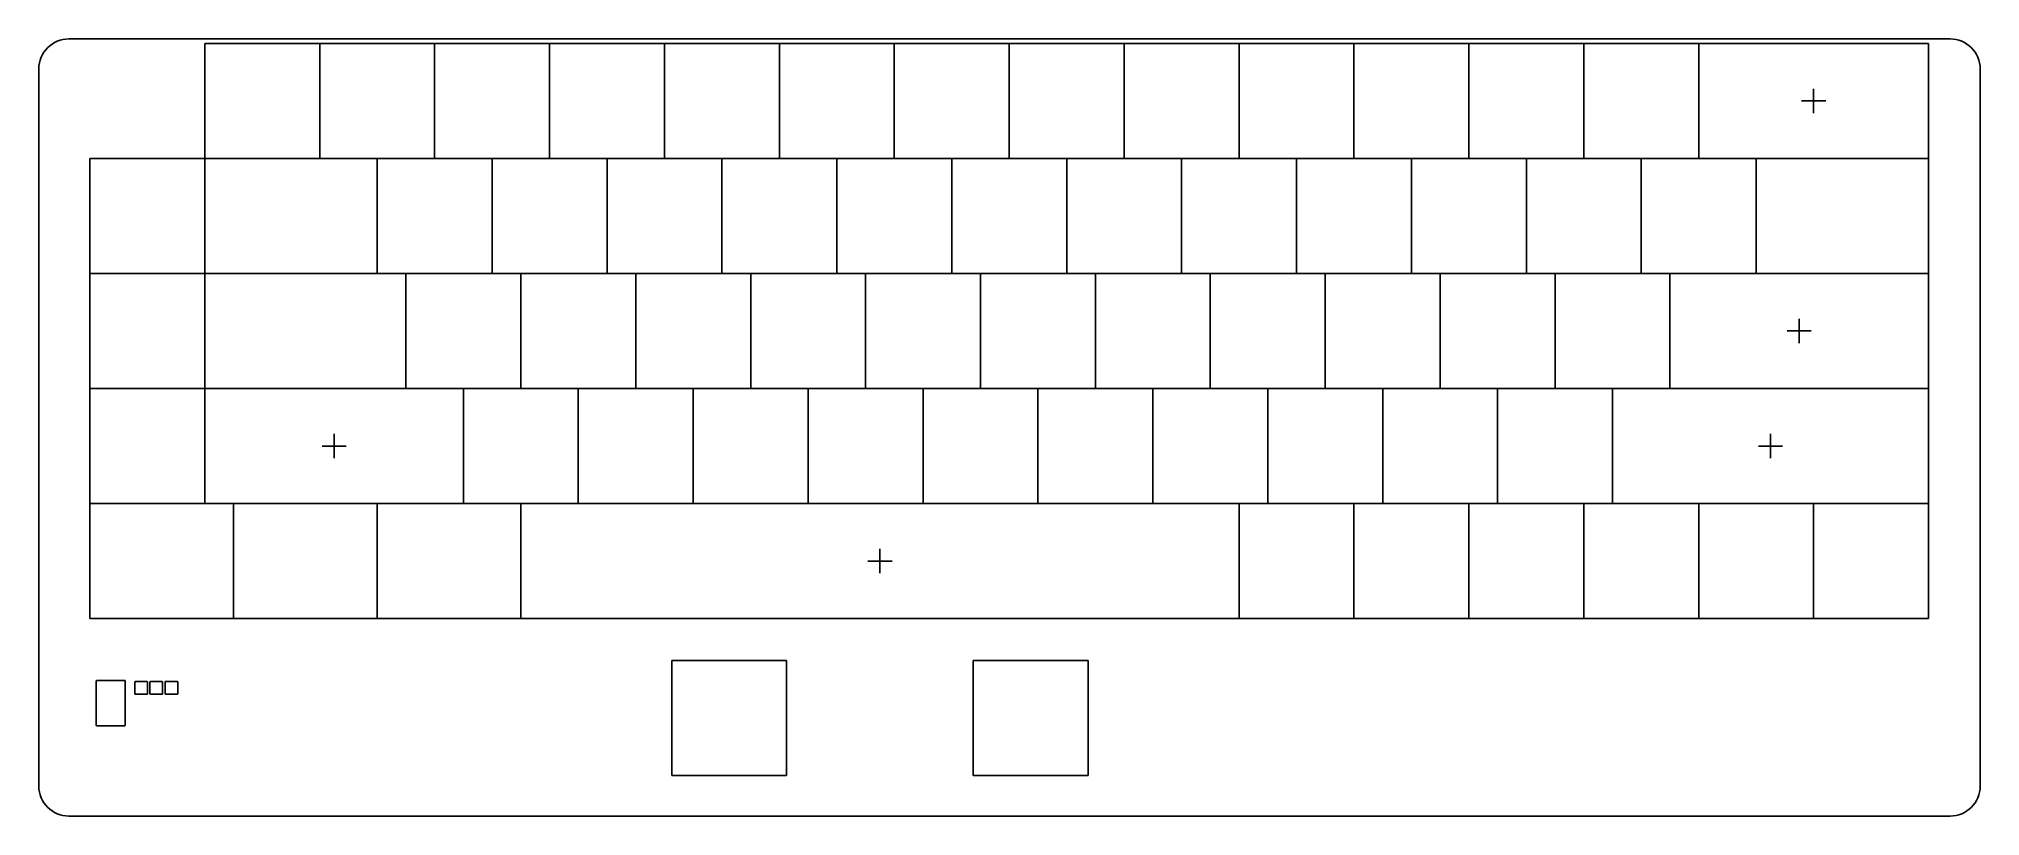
# Model space of a CAD drawing. Extents: x 64 to 386, y -179 to -51.
import ezdxf

# ---------------------------------------------------------------- set-up
doc = ezdxf.new("R2010")
doc.units = 0
doc.layers.add('BLACK', color=7, linetype='CONTINUOUS')

msp = doc.modelspace()

# ---------------------------------------------------------------- linework, layer by layer
at = {"layer": 'BLACK', "linetype": 'CONTINUOUS'}
for p, q in [((380.87, -50.51), (69.04, -50.51)), ((91.56, -51.275), (91.56, -70.325)), ((110.61, -51.275), (91.56, -51.275)), ((110.61, -51.275), (110.61, -70.325)), ((129.66, -51.275), (110.61, -51.275)), ((110.61, -70.325), (110.61, -51.275)), ((129.66, -51.275), (129.66, -70.325)), ((148.71, -51.275), (129.66, -51.275)), ((129.66, -70.325), (129.66, -51.275)), ((148.71, -51.275), (148.71, -70.325)), ((167.76, -51.275), (148.71, -51.275)), ((148.71, -70.325), (148.71, -51.275)), ((167.76, -51.275), (167.76, -70.325)), ((186.81, -51.275), (167.76, -51.275)), ((167.76, -70.325), (167.76, -51.275)), ((186.81, -51.275), (186.81, -70.325)), ((205.86, -51.275), (186.81, -51.275)), ((186.81, -70.325), (186.81, -51.275)), ((205.86, -51.275), (205.86, -70.325)), ((224.91, -51.275), (205.86, -51.275)), ((205.86, -70.325), (205.86, -51.275)), ((224.91, -51.275), (224.91, -70.325)), ((243.96, -51.275), (224.91, -51.275)), ((224.91, -70.325), (224.91, -51.275)), ((243.96, -51.275), (243.96, -70.325)), ((263.01, -51.275), (243.96, -51.275)), ((243.96, -70.325), (243.96, -51.275)), ((263.01, -51.275), (263.01, -70.325)), ((282.06, -51.275), (263.01, -51.275)), ((263.01, -70.325), (263.01, -51.275)), ((282.06, -51.275), (282.06, -70.325)), ((301.11, -51.275), (282.06, -51.275)), ((282.06, -70.325), (282.06, -51.275)), ((301.11, -51.275), (301.11, -70.325)), ((320.16, -51.275), (301.11, -51.275)), ((301.11, -70.325), (301.11, -51.275)), ((320.16, -51.275), (320.16, -70.325)), ((339.21, -51.275), (320.16, -51.275)), ((320.16, -70.325), (320.16, -51.275)), ((339.21, -51.275), (339.21, -70.325)), ((377.31, -51.275), (339.21, -51.275)), ((339.21, -70.325), (339.21, -51.275)), ((377.31, -70.325), (377.31, -51.275)), ((64.04, -55.51), (64.04, -174.26)), ((385.87, -174.26), (385.87, -55.51)), ((356.26, -60.8), (360.26, -60.8)), ((358.26, -62.8), (358.26, -58.8)), ((72.51, -70.325), (72.51, -89.375)), ((91.56, -70.325), (72.51, -70.325)), ((91.56, -89.375), (91.56, -70.325)), ((120.135, -70.325), (91.56, -70.325)), ((91.56, -70.325), (91.56, -89.375)), ((91.56, -70.325), (110.61, -70.325)), ((110.61, -70.325), (129.66, -70.325)), ((120.135, -70.325), (120.135, -89.375)), ((139.185, -70.325), (120.135, -70.325)), ((120.135, -89.375), (120.135, -70.325)), ((129.66, -70.325), (148.71, -70.325)), ((139.185, -70.325), (139.185, -89.375)), ((158.235, -70.325), (139.185, -70.325)), ((139.185, -89.375), (139.185, -70.325)), ((148.71, -70.325), (167.76, -70.325)), ((158.235, -70.325), (158.235, -89.375)), ((177.285, -70.325), (158.235, -70.325)), ((158.235, -89.375), (158.235, -70.325)), ((167.76, -70.325), (186.81, -70.325)), ((177.285, -70.325), (177.285, -89.375)), ((196.335, -70.325), (177.285, -70.325)), ((177.285, -89.375), (177.285, -70.325)), ((186.81, -70.325), (205.86, -70.325)), ((196.335, -70.325), (196.335, -89.375)), ((215.385, -70.325), (196.335, -70.325)), ((196.335, -89.375), (196.335, -70.325)), ((205.86, -70.325), (224.91, -70.325)), ((215.385, -70.325), (215.385, -89.375)), ((234.435, -70.325), (215.385, -70.325)), ((215.385, -89.375), (215.385, -70.325)), ((224.91, -70.325), (243.96, -70.325)), ((234.435, -70.325), (234.435, -89.375)), ((253.485, -70.325), (234.435, -70.325)), ((234.435, -89.375), (234.435, -70.325)), ((243.96, -70.325), (263.01, -70.325)), ((253.485, -70.325), (253.485, -89.375)), ((272.535, -70.325), (253.485, -70.325)), ((253.485, -89.375), (253.485, -70.325)), ((263.01, -70.325), (282.06, -70.325)), ((272.535, -70.325), (272.535, -89.375)), ((291.585, -70.325), (272.535, -70.325)), ((272.535, -89.375), (272.535, -70.325)), ((282.06, -70.325), (301.11, -70.325)), ((291.585, -70.325), (291.585, -89.375)), ((310.635, -70.325), (291.585, -70.325)), ((291.585, -89.375), (291.585, -70.325)), ((301.11, -70.325), (320.16, -70.325)), ((310.635, -70.325), (310.635, -89.375)), ((329.685, -70.325), (310.635, -70.325)), ((310.635, -89.375), (310.635, -70.325)), ((320.16, -70.325), (339.21, -70.325)), ((329.685, -70.325), (329.685, -89.375)), ((348.735, -70.325), (329.685, -70.325)), ((329.685, -89.375), (329.685, -70.325)), ((339.21, -70.325), (377.31, -70.325)), ((377.31, -70.325), (348.735, -70.325)), ((348.735, -70.325), (348.735, -89.375)), ((348.735, -89.375), (348.735, -70.325)), ((377.31, -89.375), (377.31, -70.325)), ((72.51, -89.375), (91.56, -89.375)), ((72.51, -89.375), (72.51, -108.425)), ((91.56, -89.375), (72.51, -89.375)), ((91.56, -108.425), (91.56, -89.375)), ((124.897, -89.375), (91.56, -89.375)), ((91.56, -89.375), (91.56, -108.425)), ((91.56, -89.375), (120.135, -89.375)), ((120.135, -89.375), (139.185, -89.375)), ((124.897, -89.375), (124.897, -108.425)), ((143.947, -89.375), (124.897, -89.375)), ((124.897, -108.425), (124.897, -89.375)), ((139.185, -89.375), (158.235, -89.375)), ((143.947, -89.375), (143.947, -108.425)), ((162.998, -89.375), (143.947, -89.375)), ((143.947, -108.425), (143.947, -89.375)), ((158.235, -89.375), (177.285, -89.375)), ((162.998, -89.375), (162.998, -108.425)), ((182.047, -89.375), (162.998, -89.375)), ((162.998, -108.425), (162.998, -89.375)), ((177.285, -89.375), (196.335, -89.375)), ((182.047, -89.375), (182.047, -108.425)), ((201.097, -89.375), (182.047, -89.375)), ((182.047, -108.425), (182.047, -89.375)), ((196.335, -89.375), (215.385, -89.375)), ((201.097, -89.375), (201.097, -108.425)), ((220.147, -89.375), (201.097, -89.375)), ((201.097, -108.425), (201.097, -89.375)), ((215.385, -89.375), (234.435, -89.375)), ((220.147, -89.375), (220.147, -108.425)), ((239.197, -89.375), (220.147, -89.375)), ((220.147, -108.425), (220.147, -89.375)), ((234.435, -89.375), (253.485, -89.375)), ((239.197, -89.375), (239.197, -108.425)), ((258.248, -89.375), (239.197, -89.375)), ((239.197, -108.425), (239.197, -89.375)), ((253.485, -89.375), (272.535, -89.375)), ((258.248, -89.375), (258.248, -108.425)), ((277.298, -89.375), (258.248, -89.375)), ((258.248, -108.425), (258.248, -89.375)), ((272.535, -89.375), (291.585, -89.375)), ((277.298, -89.375), (277.298, -108.425)), ((296.347, -89.375), (277.298, -89.375)), ((277.298, -108.425), (277.298, -89.375)), ((291.585, -89.375), (310.635, -89.375)), ((296.347, -89.375), (296.347, -108.425)), ((315.397, -89.375), (296.347, -89.375)), ((296.347, -108.425), (296.347, -89.375)), ((310.635, -89.375), (329.685, -89.375)), ((315.397, -89.375), (315.397, -108.425)), ((334.447, -89.375), (315.397, -89.375)), ((315.397, -108.425), (315.397, -89.375)), ((329.685, -89.375), (348.735, -89.375)), ((377.31, -89.375), (334.447, -89.375)), ((334.447, -89.375), (334.447, -108.425)), ((334.447, -108.425), (334.447, -89.375)), ((348.735, -89.375), (377.31, -89.375)), ((377.31, -108.425), (377.31, -89.375)), ((353.879, -98.9), (357.879, -98.9)), ((355.879, -100.9), (355.879, -96.9)), ((72.51, -108.425), (72.51, -127.475)), ((91.56, -108.425), (72.51, -108.425)), ((72.51, -108.425), (91.56, -108.425)), ((91.56, -127.475), (91.56, -108.425)), ((134.422, -108.425), (91.56, -108.425)), ((91.56, -108.425), (91.56, -127.475)), ((91.56, -108.425), (124.897, -108.425)), ((124.897, -108.425), (143.947, -108.425)), ((134.422, -108.425), (134.422, -127.475)), ((153.472, -108.425), (134.422, -108.425)), ((134.422, -127.475), (134.422, -108.425)), ((143.947, -108.425), (162.998, -108.425)), ((153.472, -108.425), (153.472, -127.475)), ((172.522, -108.425), (153.472, -108.425)), ((153.472, -127.475), (153.472, -108.425)), ((162.998, -108.425), (182.047, -108.425)), ((172.522, -108.425), (172.522, -127.475)), ((191.572, -108.425), (172.522, -108.425)), ((172.522, -127.475), (172.522, -108.425)), ((182.047, -108.425), (201.097, -108.425)), ((191.572, -108.425), (191.572, -127.475)), ((210.623, -108.425), (191.572, -108.425)), ((191.572, -127.475), (191.572, -108.425)), ((201.097, -108.425), (220.147, -108.425)), ((210.623, -108.425), (210.623, -127.475)), ((229.672, -108.425), (210.623, -108.425)), ((210.623, -127.475), (210.623, -108.425)), ((220.147, -108.425), (239.197, -108.425)), ((229.672, -108.425), (229.672, -127.475)), ((248.722, -108.425), (229.672, -108.425)), ((229.672, -127.475), (229.672, -108.425)), ((239.197, -108.425), (258.248, -108.425)), ((248.722, -108.425), (248.722, -127.475)), ((267.772, -108.425), (248.722, -108.425)), ((248.722, -127.475), (248.722, -108.425)), ((258.248, -108.425), (277.298, -108.425)), ((267.772, -108.425), (267.772, -127.475)), ((286.822, -108.425), (267.772, -108.425)), ((267.772, -127.475), (267.772, -108.425)), ((277.298, -108.425), (296.347, -108.425)), ((286.822, -108.425), (286.822, -127.475)), ((305.873, -108.425), (286.822, -108.425)), ((286.822, -127.475), (286.822, -108.425)), ((296.347, -108.425), (315.397, -108.425)), ((305.873, -108.425), (305.873, -127.475)), ((324.923, -108.425), (305.873, -108.425)), ((305.873, -127.475), (305.873, -108.425)), ((315.397, -108.425), (334.447, -108.425)), ((324.923, -108.425), (324.923, -127.475)), ((377.31, -108.425), (324.923, -108.425)), ((324.923, -127.475), (324.923, -108.425)), ((334.447, -108.425), (377.31, -108.425)), ((377.31, -127.475), (377.31, -108.425)), ((110.991, -117.95), (114.991, -117.95)), ((112.991, -119.95), (112.991, -115.95)), ((349.116, -117.95), (353.116, -117.95)), ((351.116, -119.95), (351.116, -115.95)), ((72.51, -127.475), (91.56, -127.475)), ((72.51, -127.475), (72.51, -146.525)), ((96.3225, -127.475), (72.51, -127.475)), ((91.56, -127.475), (134.422, -127.475)), ((96.3225, -127.475), (96.3225, -146.525)), ((120.135, -127.475), (96.3225, -127.475)), ((96.3225, -146.525), (96.3225, -127.475)), ((120.135, -127.475), (120.135, -146.525)), ((143.947, -127.475), (120.135, -127.475)), ((120.135, -146.525), (120.135, -127.475)), ((134.422, -127.475), (153.472, -127.475)), ((143.947, -127.475), (143.947, -146.525)), ((263.01, -127.475), (143.947, -127.475)), ((143.947, -146.525), (143.947, -127.475)), ((153.472, -127.475), (172.522, -127.475)), ((172.522, -127.475), (191.572, -127.475)), ((191.572, -127.475), (210.623, -127.475)), ((210.623, -127.475), (229.672, -127.475)), ((229.672, -127.475), (248.722, -127.475)), ((248.722, -127.475), (267.772, -127.475)), ((263.01, -127.475), (263.01, -146.525)), ((282.06, -127.475), (263.01, -127.475)), ((263.01, -146.525), (263.01, -127.475)), ((267.772, -127.475), (286.822, -127.475)), ((282.06, -127.475), (282.06, -146.525)), ((301.11, -127.475), (282.06, -127.475)), ((282.06, -146.525), (282.06, -127.475)), ((286.822, -127.475), (305.873, -127.475)), ((301.11, -127.475), (301.11, -146.525)), ((320.16, -127.475), (301.11, -127.475)), ((301.11, -146.525), (301.11, -127.475)), ((305.873, -127.475), (324.923, -127.475)), ((320.16, -127.475), (320.16, -146.525)), ((339.21, -127.475), (320.16, -127.475)), ((320.16, -146.525), (320.16, -127.475)), ((324.923, -127.475), (377.31, -127.475)), ((339.21, -127.475), (339.21, -146.525)), ((358.26, -127.475), (339.21, -127.475)), ((339.21, -146.525), (339.21, -127.475)), ((358.26, -127.475), (358.26, -146.525)), ((377.31, -127.475), (358.26, -127.475)), ((358.26, -146.525), (358.26, -127.475)), ((377.31, -146.525), (377.31, -127.475)), ((203.479, -139), (203.479, -135)), ((201.479, -137), (205.479, -137)), ((72.51, -146.525), (96.3225, -146.525)), ((96.3225, -146.525), (120.135, -146.525)), ((120.135, -146.525), (143.947, -146.525)), ((143.947, -146.525), (263.01, -146.525)), ((263.01, -146.525), (282.06, -146.525)), ((282.06, -146.525), (301.11, -146.525)), ((301.11, -146.525), (320.16, -146.525)), ((320.16, -146.525), (339.21, -146.525)), ((339.21, -146.525), (358.26, -146.525)), ((358.26, -146.525), (377.31, -146.525)), ((168.954, -153.475), (168.954, -172.525)), ((188.004, -153.475), (168.954, -153.475)), ((188.004, -172.525), (188.004, -153.475)), ((218.954, -153.475), (218.954, -172.525)), ((238.004, -153.475), (218.954, -153.475)), ((238.004, -172.525), (238.004, -153.475)), ((73.56, -156.825), (73.5746, -156.79)), ((73.56, -164.225), (73.56, -156.825)), ((73.5746, -156.79), (73.61, -156.775)), ((73.61, -156.775), (78.31, -156.775)), ((78.31, -156.775), (78.3454, -156.79)), ((78.3454, -156.79), (78.36, -156.825)), ((78.36, -156.825), (78.36, -164.225)), ((79.96, -157.025), (79.9746, -156.99)), ((79.96, -159.025), (79.96, -157.025)), ((79.9746, -156.99), (80.01, -156.975)), ((80.01, -156.975), (82.01, -156.975)), ((82.01, -156.975), (82.0454, -156.99)), ((82.0454, -156.99), (82.06, -157.025)), ((82.06, -157.025), (82.06, -159.025)), ((82.46, -157.025), (82.4746, -156.99)), ((82.46, -159.025), (82.46, -157.025)), ((82.4746, -156.99), (82.51, -156.975)), ((82.51, -156.975), (84.51, -156.975)), ((84.51, -156.975), (84.5454, -156.99)), ((84.5454, -156.99), (84.56, -157.025)), ((84.56, -157.025), (84.56, -159.025)), ((84.96, -157.025), (84.9746, -156.99)), ((84.96, -159.025), (84.96, -157.025)), ((84.9746, -156.99), (85.01, -156.975)), ((85.01, -156.975), (87.01, -156.975)), ((87.01, -156.975), (87.0454, -156.99)), ((87.0454, -156.99), (87.06, -157.025)), ((87.06, -157.025), (87.06, -159.025)), ((79.9746, -159.06), (79.96, -159.025)), ((80.01, -159.075), (79.9746, -159.06)), ((82.01, -159.075), (80.01, -159.075)), ((82.0454, -159.06), (82.01, -159.075)), ((82.06, -159.025), (82.0454, -159.06)), ((82.4746, -159.06), (82.46, -159.025)), ((82.51, -159.075), (82.4746, -159.06)), ((84.51, -159.075), (82.51, -159.075)), ((84.5454, -159.06), (84.51, -159.075)), ((84.56, -159.025), (84.5454, -159.06)), ((84.9746, -159.06), (84.96, -159.025)), ((85.01, -159.075), (84.9746, -159.06)), ((87.01, -159.075), (85.01, -159.075)), ((87.0454, -159.06), (87.01, -159.075)), ((87.06, -159.025), (87.0454, -159.06)), ((73.5746, -164.26), (73.56, -164.225)), ((73.61, -164.275), (73.5746, -164.26)), ((78.31, -164.275), (73.61, -164.275)), ((78.3454, -164.26), (78.31, -164.275)), ((78.36, -164.225), (78.3454, -164.26)), ((168.954, -172.525), (188.004, -172.525)), ((218.954, -172.525), (238.004, -172.525)), ((69.04, -179.26), (380.87, -179.26))]:
    msp.add_line(p, q, dxfattribs=at)
at = {"layer": 'BLACK'}
for centre, start, end in [((69.04, -55.51), 90, 180), ((380.87, -55.51), 0, 90), ((69.04, -174.26), -180, -90), ((380.87, -174.26), -90, 0)]:
    msp.add_arc(centre, 5, start, end, dxfattribs=at)

doc.saveas('drawing.dxf')
